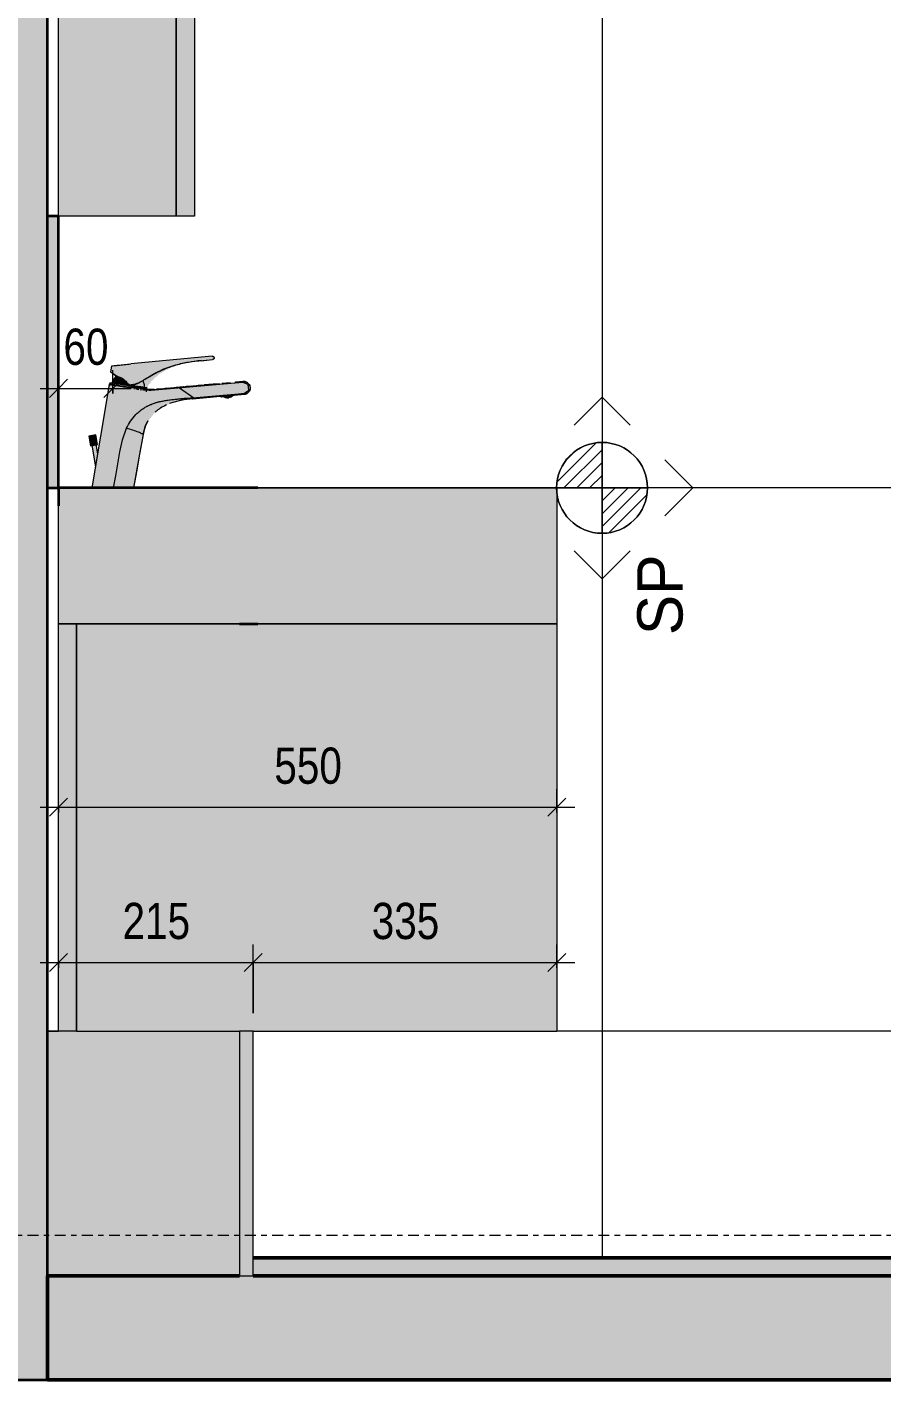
# Model space of a CAD drawing. Header units: millimetres. Extents: x -3813 to 49427, y -492 to 6205.
# Drawn here: x 10872 to 11816, y -160 to 1334 of the extents above; entities that cross this region are included whole.
import ezdxf

# ---------------------------------------------------------------- set-up
doc = ezdxf.new("R2010")
doc.units = ezdxf.units.MM
doc.linetypes.add('Centre', pattern=[30, 12, -6, 6, -6])
for name, color, linetype, lineweight in [('A-_ANOT----_A', 7, 'Continuous', 9), ('A-_ANOT----_D', 7, 'Continuous', 9), ('A-_ANOT----_D-20', 7, 'Continuous', 9), ('A-_DETA----_E', 8, 'Continuous', 18), ('A-_DETA----_ED', 7, 'Continuous', 18), ('A-_FLOR----_E', 7, 'Continuous', 18), ('A-_FLORLEVL_E', 7, 'Continuous', 9), ('A-_FLORPATT_E', 7, 'Continuous', 50), ('A-_FURT----_E', 7, 'Continuous', 18), ('A-_GENM----_M', 7, 'Continuous', 18), ('A-_WALL----_E', 1, 'Continuous', 18), ('A-_WALL----_H', 1, 'Continuous', 35), ('A_--------_E-', 8, 'Continuous', 18), ('M-_SANIFIXR_E', 7, 'Continuous', 18)]:
    doc.layers.add(name, color=color, linetype=linetype, lineweight=lineweight)
doc.styles.add('AMGDT', font='AMGDT___.ttf', dxfattribs={"height": 50})
doc.styles.add('Arial_1', font='arial.ttf', dxfattribs={"width": 0.8, "height": 40})
doc.dimstyles.new('BSS_Diagonal_2_0mm_Arial_Right', dxfattribs={"dimscale": 304.8, "dimtxt": 40.810376, "dimasz": 0.065617, "dimexe": 0.065617, "dimexo": 0.065617, "dimgap": 0.045932, "dimtad": 1, "dimdec": 0, "dimzin": 0, "dimdsep": 46, "dimtxsty": 'Arial_1', "dimblk1": 'OBLIQUE', "dimblk2": 'OBLIQUE', "dimsah": 1, "dimcen": 0.09, "dimdle": 0.065617, "dimazin": 0, "dimtfac": 1, "dimtdec": 4, "dimtix": 1, "dimtmove": 0, "dimatfit": 3, "dimfxl": 1, "dimtvp": 1, "dimtolj": 1, "dimtzin": 0, "dimarcsym": 2})
pattern_1 = [(45, (-107.99, 0), (-7.07107, 7.07107), [])]

# ---------------------------------------------------------------- blocks, each defined once
blk = doc.blocks.new('BSS_BASIN CABINET_C5-MASTER BATH - BSS_BASIN CABINET_C5-MASTER BATH-1443924-ELEVATION D')
at = {"layer": 'A-_GENM----_M'}
for points in [[(-1970, 675), (-1950, 675), (-1950, 825), (-2170, 825), (-2170, 805), (-1970, 805)], [(-2150, 225), (-2150, 675), (-2170, 675), (-2170, 225)], [(-1955, 225), (-1620, 225), (-1620, 675), (-2150, 675), (-2150, 225), (-1970, 225)]]:
    blk.add_hatch(color=256, dxfattribs=at).paths.add_polyline_path(points)
h = blk.add_hatch(color=256, dxfattribs=at)
h.paths.add_polyline_path([(-2150, 675), (-1970, 675), (-1970, 805), (-2170, 805), (-2170, 675)])
h.paths.add_polyline_path([(-1950, 675), (-1620, 675), (-1620, 825), (-1950, 825), (-1950, 805)])
at = {"layer": 'A-_GENM----_M', "lineweight": 35}
for p, q in [((-1950, 825), (-2170, 825)), ((-2170, 825), (-2170, 805)), ((-1970, 675), (-1950, 675))]:
    blk.add_line(p, q, dxfattribs=at)
at = {"layer": 'A-_GENM----_M'}
for p, q in [((-1950, 825), (-1620, 825)), ((-1620, 825), (-1620, 675)), ((-2170, 675), (-2170, 805)), ((-2170, 225), (-2170, 675)), ((-2170, 675), (-2150, 675)), ((-1970, 675), (-2170, 675)), ((-2150, 675), (-2150, 225)), ((-2150, 225), (-2150, 675)), ((-2150, 675), (-1970, 675)), ((-1950, 675), (-1620, 675)), ((-1620, 675), (-1950, 675)), ((-1620, 675), (-1620, 225)), ((-2150, 225), (-2170, 225)), ((-2150, 225), (-1970, 225)), ((-1955, 225), (-1620, 225))]:
    blk.add_line(p, q, dxfattribs=at)
blk = doc.blocks.new('BSS_MIRROR CABINET_C5-MASTER BATH - BSS_MIRROR CABINET_C5-MASTER BATH-1428565-ELEVATION D')
at = {"layer": 'A-_FURT----_E'}
for points in [[(-2045, 2380), (-2045, 2400), (-2085, 2400), (-2085, 2380)], [(-2040, 1125), (-2040, 2380), (-2170, 2380), (-2170, 1125)], [(-2020, 1125), (-2020, 2380), (-2040, 2380), (-2040, 1125)]]:
    blk.add_hatch(color=256, dxfattribs=at).paths.add_polyline_path(points)
for p, q in [((-2045, 2400), (-2085, 2400)), ((-2085, 2400), (-2085, 2380)), ((-2045, 2380), (-2045, 2400)), ((-2170, 1125), (-2170, 2380)), ((-2170, 2380), (-2040, 2380)), ((-2085, 2380), (-2045, 2380)), ((-2040, 1125), (-2040, 2380)), ((-2040, 2380), (-2020, 2380)), ((-2040, 2380), (-2040, 1125)), ((-2020, 2380), (-2020, 1125)), ((-2040, 1125), (-2170, 1125)), ((-2020, 1125), (-2040, 1125))]:
    blk.add_line(p, q, dxfattribs=at)
blk = doc.blocks.new('BSS_GESSI_BM_49001 - Default-1428571-ELEVATION D')
at = {"layer": 'A_--------_E-'}
for points in [[(-2093.6, 940.3), (-2090.1, 961.4), (-2111.2, 959.4), (-2112.3, 953), (-2104.3, 947.9), (-2099.1, 945.7), (-2094, 940.6)], [(-2091.6, 938.9), (-2082.4, 940.6), (-2074, 945.4), (-2065.9, 950.2), (-2055.8, 955.2), (-2049.2, 958), (-2040.3, 960.9), (-2031.2, 963.1), (-2019.8, 965), (-2005.2, 966.6), (-1999.3, 967.4), (-1999, 967.7), (-1998.7, 968.7), (-1998.7, 969), (-1999.6, 969.9), (-2000.3, 970), (-2090.1, 961.4), (-2093.6, 940.3), (-2091.9, 939.1)], [(-2090.1, 961.4), (-2000.3, 970), (-2000.4, 970.5), (-2090.1, 961.7)], [(-2012.6, 965.3), (-2000, 966.7), (-2000, 967.1), (-2012.6, 965.8), (-2012.6, 965.4)], [(-2109.7, 825), (-2109.1, 825), (-2101.4, 868.1), (-2099.2, 878.1), (-2094.6, 891.3), (-2090.3, 898.8), (-2084.6, 905.9), (-2077.6, 911.8), (-2070.2, 916.1), (-2059, 920.1), (-2040.1, 923), (-2005.2, 925.9), (-1964.7, 929.4), (-1959.8, 933), (-1960.6, 939), (-1966.3, 941.3), (-2068, 932.5), (-2071, 932.6), (-2073.2, 932.7), (-2081.4, 933.8), (-2082.4, 934.1), (-2080.5, 934), (-2075.5, 933.3), (-2079, 933.8), (-2093.1, 935.4), (-2109.7, 825.2)], [(-2132.6, 825), (-2109.7, 825), (-2106.4, 847.3), (-2106.4, 847.3), (-2093.1, 935.5), (-2114, 938.8), (-2126.9, 860.1), (-2131.2, 833.7)], [(-2074.5, 934.5), (-2074.7, 935.9), (-2089.6, 938.6), (-2090.6, 938.6), (-2090.5, 939), (-2081.9, 940.9), (-2082.9, 940.5), (-2091.6, 938.9), (-2092.5, 939.4), (-2092.8, 937.5), (-2074.7, 934.5)], [(-2073.1, 935.5), (-2073.3, 935.7), (-2073.1, 935.5)], [(-1983.2, 924.5), (-1981.8, 924.8), (-1982.2, 926.3), (-1987.5, 925.4), (-1984.7, 924.7), (-1983.2, 924.6)], [(-1982.1, 926.4), (-1975.8, 927.7), (-1982.2, 926.9), (-1982.1, 926.4)], [(-1981.7, 924.6), (-1978.9, 925.7), (-1976.6, 927.3), (-1982.1, 926.4), (-1981.8, 924.7)], [(-2076.6, 884), (-2071.6, 898.2), (-2063.2, 908.7), (-2050, 916.8), (-2035.5, 921.3), (-2021.9, 923.4), (-2024.5, 923.9), (-2023.6, 924.2), (-2028.5, 923.9), (-2043.1, 922.5), (-2059.3, 920), (-2071, 915.7), (-2077.6, 911.8), (-2084.7, 905.8), (-2090.3, 898.8), (-2094.8, 890.8), (-2084.2, 887.4), (-2077.8, 884.8), (-2076.7, 884.1)], [(-1983.2, 924.5), (-1983.3, 924.7), (-1983.3, 924.5)], [(-2134.4, 871.3), (-2126.8, 872.7), (-2128.7, 883.5), (-2136.4, 882.2), (-2134.5, 871.6)], [(-2098, 825), (-2087, 825), (-2076.7, 884.1), (-2076.8, 884.3), (-2079.9, 885.7), (-2087.7, 888.6), (-2094.8, 890.8), (-2099.2, 878.1), (-2102.9, 860.3), (-2109.1, 825), (-2098.6, 825)], [(-2128.9, 848.2), (-2126.6, 863.3), (-2128.4, 872.4), (-2133.1, 871.6), (-2129.4, 850.9)]]:
    blk.add_hatch(color=256, dxfattribs=at).paths.add_polyline_path(points)
h = blk.add_hatch(color=256, dxfattribs=at)
h.paths.add_polyline_path([(-2093.1, 961.5), (-2093.1, 961.6), (-2093.9, 961.5)])
h.paths.add_polyline_path([(-2108.6, 959.6), (-2090.1, 961.4), (-2090.1, 961.7), (-2094, 961.3), (-2097.8, 960.9), (-2099.1, 960.9), (-2102.3, 960.5), (-2104.1, 960.2), (-2108.2, 959.9), (-2108.6, 959.6)])
h = blk.add_hatch(color=256, dxfattribs=at)
h.paths.add_polyline_path([(-2030.9, 962.6), (-2030.5, 962.9), (-2030.3, 962.8)])
h.paths.add_polyline_path([(-2090.1, 938.5), (-2081.5, 940.8), (-2080.3, 941.4), (-2077.3, 943.1), (-2062.5, 951.5), (-2053.1, 955.8), (-2042.9, 959.5), (-2028.8, 962.9), (-2012.6, 965.5), (-2012.6, 965.8), (-2025.4, 964.1), (-2034.5, 962.3), (-2042.5, 960.1), (-2051.7, 957), (-2060, 953.3), (-2069.3, 948.2), (-2080.5, 941.7), (-2083.1, 940.5), (-2090.6, 938.8), (-2090.6, 938.6)])
h = blk.add_hatch(color=256, dxfattribs=at)
h.paths.add_polyline_path([(-2072.2, 935.5), (-2071.6, 936.2), (-2070.8, 937.7), (-2070.6, 937.9), (-2070.8, 938.2), (-2070.5, 938.6), (-2070.3, 939.1), (-2069.8, 939.7), (-2069.6, 939.8), (-2069.3, 939.9), (-2068, 941.7), (-2067.3, 942.6), (-2067.3, 943), (-2066.6, 943.2), (-2065.3, 944.7), (-2063.8, 946.3), (-2063.3, 946.7), (-2063.3, 947), (-2062.9, 947.3), (-2062.6, 947.3), (-2062.4, 947.3), (-2058.9, 950.3), (-2058.9, 950.6), (-2058, 950.8), (-2058.3, 951), (-2057.4, 951.4), (-2057.3, 951.7), (-2056.2, 952), (-2054.9, 952.8), (-2055.2, 953), (-2051.9, 954.6), (-2051.9, 954.8), (-2050.5, 955.4), (-2049.2, 956), (-2048.2, 956.7), (-2046.9, 957.1), (-2043.3, 958.7), (-2041.7, 959), (-2041.3, 959.4), (-2040.4, 959.7), (-2039.3, 960.2), (-2039.7, 960.1), (-2044.8, 959), (-2057.6, 953.9), (-2065.9, 949.6), (-2082.2, 940.4), (-2089.6, 938.4), (-2072.3, 935.5)])
h.paths.add_polyline_path([(-2047.9, 957), (-2047.3, 957.2), (-2047.4, 957)])
h.paths.add_polyline_path([(-2035.7, 961.1), (-2037, 961), (-2036.1, 961)])
h.paths.add_polyline_path([(-2036.7, 960.8), (-2037.5, 960.8), (-2036.8, 960.8)])
h.paths.add_polyline_path([(-2040.5, 960.1), (-2037.3, 960.6), (-2037.8, 960.6), (-2040.3, 960.1)])
h.paths.add_polyline_path([(-2034.4, 961.7), (-2031.4, 962.4), (-2032.7, 962.2), (-2034.3, 961.7)])
h.paths.add_polyline_path([(-2036.1, 961.3), (-2032.5, 961.9), (-2035.7, 961.3)])
h = blk.add_hatch(color=256, dxfattribs=at)
h.paths.add_polyline_path([(-2000, 966.6), (-1998.7, 967.3), (-1998.2, 968.4), (-1998.4, 968.2), (-1998.5, 968.4), (-2000, 966.6)])
h.paths.add_polyline_path([(-1998.9, 967.1), (-1999.1, 967.3), (-1998.7, 968), (-1998.4, 968.1), (-1998.9, 967.1)])
h.paths.add_polyline_path([(-1998.9, 969.8), (-1999.3, 970), (-1999.1, 969.9)])
h.paths.add_polyline_path([(-1998.7, 969.2), (-1999.1, 969.9), (-1999.3, 969.8), (-1998.7, 969.2)])
h = blk.add_hatch(color=256, dxfattribs=at)
h.paths.add_polyline_path([(-1998.9, 967.1), (-1998.7, 968), (-1998.9, 967.7), (-1999.1, 967.1)])
h.paths.add_polyline_path([(-1998.4, 968.1), (-1998.4, 969.4), (-1998.9, 969.8), (-1998.4, 968.2)])
h.paths.add_polyline_path([(-1998.7, 969.8), (-1999.5, 970.3), (-1999.5, 970.1), (-1998.7, 969.8)])
h = blk.add_hatch(color=256, dxfattribs=at)
h.paths.add_polyline_path([(-1982.1, 927.1), (-1981.9, 927.3), (-1982.1, 927.1)])
h.paths.add_polyline_path([(-1959.5, 937.8), (-1958.9, 935.8), (-1959.2, 936.4), (-1959.4, 937.3)])
h.paths.add_polyline_path([(-2021.9, 923.4), (-1979.4, 927.4), (-1978.6, 927.5), (-1977, 927.7), (-1973.4, 927.8), (-1972.5, 927.8), (-1968.9, 928.3), (-1965.8, 928.6), (-1962.5, 929), (-1960.7, 930.2), (-1959.8, 931.2), (-1958.7, 933.5), (-1958.4, 934.6), (-1958.4, 936.1), (-1958.7, 937.4), (-1959.7, 939.4), (-1961.2, 941), (-1962.7, 941.8), (-1964.1, 942.2), (-1964.9, 942.2), (-1966, 942.3), (-1967.7, 942.1), (-1975.4, 941.5), (-1982.3, 940.8), (-1997.9, 939.4), (-2001.6, 939), (-2008, 938.5), (-2013.9, 937.9), (-2017.8, 937.8), (-2071.3, 933.1), (-2073.1, 933.4), (-2077.7, 934), (-2089.5, 935.9), (-2096.7, 937), (-2111, 939.2), (-2112, 938.9), (-2111.1, 938.7), (-2110.9, 938.7), (-2110.4, 938.4), (-2109.8, 938.3), (-2109.6, 938.2), (-2094.1, 935.7), (-2086.7, 934.8), (-2082.4, 934.1), (-2081.4, 933.8), (-2072.1, 932.6), (-2065.9, 932.6), (-1966, 941.2), (-1960.8, 939.3), (-1960.6, 938.7), (-1960, 932.9), (-1964.8, 929.4), (-2023.4, 924.1), (-2024.6, 923.8), (-2021.9, 923.4)])
h.paths.add_polyline_path([(-1962.3, 929.3), (-1962.3, 929.5), (-1962.7, 929.2), (-1962.5, 929.2)])
h.paths.add_polyline_path([(-1965.1, 928.5), (-1963.6, 928.7), (-1964.8, 928.5)])
h.paths.add_polyline_path([(-1965.2, 928.7), (-1962.7, 929.4), (-1961.4, 930.1), (-1962.7, 929.1), (-1964.8, 928.7), (-1965.2, 928.7)])
h.paths.add_polyline_path([(-2068.8, 933.3), (-2068.5, 933.4), (-2070.2, 933.4)])
h.paths.add_polyline_path([(-1958.8, 933.6), (-1958.8, 937.3), (-1958.6, 934.7), (-1958.8, 933.6)])
h.paths.add_polyline_path([(-2049.5, 934.7), (-2046.8, 935), (-2049, 934.8)])
h.paths.add_polyline_path([(-2044, 935.3), (-2043.2, 935.4), (-2043.8, 935.3)])
h.paths.add_polyline_path([(-2108.7, 938.7), (-2110.7, 938.9), (-2109.4, 938.8), (-2108.8, 938.7)])
h.paths.add_polyline_path([(-2112.8, 938.8), (-2112.2, 939), (-2113.2, 939.2), (-2113.1, 939), (-2112.8, 938.8)])
h.paths.add_polyline_path([(-1959.8, 939.3), (-1961.6, 940.9), (-1960.8, 940.3), (-1959.8, 939.3)])
h.paths.add_polyline_path([(-1990.5, 940.1), (-1991.7, 940.1), (-1990.6, 940.1)])
h.paths.add_polyline_path([(-1991.8, 939.7), (-1991.8, 939.8), (-1988.9, 940.1), (-1990.7, 939.8), (-1991.7, 939.7)])
h.paths.add_polyline_path([(-1961.6, 940.5), (-1962.7, 941), (-1961.7, 940.6)])
h = blk.add_hatch(color=256, dxfattribs=at)
h.paths.add_polyline_path([(-2092.8, 937.5), (-2092.6, 939.6), (-2094.4, 941.1), (-2099.7, 945.9), (-2103.7, 947.5), (-2104, 947.1), (-2105.1, 947.7), (-2106.7, 947.7), (-2109.3, 944.2), (-2111, 940.6), (-2092.8, 937.5)])
h.paths.add_polyline_path([(-2093.5, 940), (-2094.1, 940.6), (-2094, 940.6), (-2093.6, 940.2)])
h.paths.add_polyline_path([(-2094.9, 940.9), (-2095.4, 941.3), (-2095.2, 941.9), (-2094.9, 941)])
h.paths.add_polyline_path([(-2094.4, 940.6), (-2095, 941.2), (-2094.7, 941.4), (-2094.5, 941), (-2094.4, 940.6)])
h = blk.add_hatch(color=256, dxfattribs=at)
h.paths.add_polyline_path([(-2093.5, 940), (-2094.1, 940.6), (-2094.2, 940.4), (-2093.6, 940.1)])
h.paths.add_polyline_path([(-2094.9, 940.9), (-2095.3, 941.6), (-2095.4, 941.2), (-2095, 941)])
h.paths.add_polyline_path([(-2094.4, 940.6), (-2094.7, 941.4), (-2095, 941.3), (-2094.9, 940.9), (-2094.5, 940.6)])
h.paths.add_polyline_path([(-2103.8, 947), (-2103.8, 947.4), (-2104, 947.1), (-2103.8, 947)])
h.paths.add_polyline_path([(-2104.1, 947.3), (-2104.1, 947.6), (-2104.4, 947.5)])
h.paths.add_polyline_path([(-2104.5, 947.5), (-2104.5, 947.9), (-2104.8, 947.7), (-2104.6, 947.6)])
h = blk.add_hatch(color=256, dxfattribs=at)
h.paths.add_polyline_path([(-2054.1, 934.7), (-2052.2, 934.8), (-2054, 934.7)])
h.paths.add_polyline_path([(-1997.9, 939.6), (-1996.6, 939.7), (-1997.8, 939.6)])
h.paths.add_polyline_path([(-1986.9, 940.6), (-1979.7, 941.1), (-1986.5, 940.6)])
h.paths.add_polyline_path([(-1975.6, 941.6), (-1971.1, 941.9), (-1974.8, 941.6)])
h.paths.add_polyline_path([(-1965.1, 942.2), (-1965.2, 942.4), (-1965.2, 942.2)])
h = blk.add_hatch(color=256, dxfattribs=at)
h.paths.add_polyline_path([(-1963.8, 929), (-1961.3, 930.2), (-1961.4, 930.3), (-1963.6, 929.1), (-1963.7, 929)])
h.paths.add_polyline_path([(-1961, 930), (-1960.4, 930.4), (-1959.3, 931.8), (-1959.9, 931.2), (-1960.7, 930.2), (-1960.9, 930)])
h.paths.add_polyline_path([(-1958.8, 933.6), (-1958.5, 935.7), (-1958.6, 935.2), (-1958.8, 933.7)])
h.paths.add_polyline_path([(-1959.6, 939.2), (-1960.7, 940.5), (-1960.2, 939.9), (-1959.7, 939.3)])
h.paths.add_polyline_path([(-1962.5, 941.2), (-1963.4, 941.6), (-1962.6, 941.2)])
h = blk.add_hatch(color=256, dxfattribs=at)
h.paths.add_polyline_path([(-2093, 936.5), (-2092.9, 937.5), (-2113.2, 940.9), (-2113, 939.2), (-2112.1, 939), (-2111.9, 939), (-2111.7, 939.2), (-2109.8, 939.2), (-2107.5, 938.8), (-2105.4, 938.5), (-2096.3, 937), (-2093, 936.5)])
h.paths.add_polyline_path([(-2111.2, 938.5), (-2112.2, 938.9), (-2112, 938.7), (-2111.3, 938.5)])
h.paths.add_polyline_path([(-2110.5, 938.4), (-2111.1, 938.7), (-2111, 938.5), (-2110.9, 938.5)])
h.paths.add_polyline_path([(-2109.7, 938.3), (-2110.1, 938.5), (-2110, 938.3), (-2109.9, 938.3)])
h = blk.add_hatch(color=256, dxfattribs=at)
h.paths.add_polyline_path([(-2072.6, 933.2), (-2072.8, 933.2), (-2072.8, 933.2)])
h.paths.add_polyline_path([(-2072.6, 933.3), (-2072.6, 933.3), (-2072.8, 933.3)])
h.paths.add_polyline_path([(-2072.6, 933.4), (-2072.5, 934.1), (-2092.8, 937.5), (-2092.8, 936.5), (-2088.7, 935.6), (-2077.5, 934), (-2072.8, 933.4)])
h = blk.add_hatch(color=256, dxfattribs=at)
h.paths.add_polyline_path([(-1990.1, 925), (-1982.1, 926.5), (-1982.3, 927), (-1985.1, 926.7), (-1991, 926), (-1990.9, 925.6), (-1990.3, 925.7), (-1990.4, 925.4), (-1990.1, 925)])
h.paths.add_polyline_path([(-1982.2, 927.1), (-1982.4, 927.2), (-1982.2, 927.1)])
for p, q in [((-2111.5, 959.3), (-2112.7, 953.2)), ((-2000.3, 970.5), (-2090.1, 961.9)), ((-2012.6, 965.3), (-2000, 966.6)), ((-2113.9, 939), (-2133, 825)), ((-2113.2, 940.9), (-2113.8, 937.8)), ((-2072.8, 930.9), (-2072.3, 934.1)), ((-1991.1, 926.3), (-1991, 926)), ((-1996, 925.7), (-1996.1, 925.6)), ((-1996.1, 925.7), (-1996.1, 925.6)), ((-2136.5, 882.1), (-2134.6, 871.3)), ((-2126.7, 872.7), (-2128.6, 883.5)), ((-2134, 876.9), (-2128.9, 847.7)), ((-2128.7, 875.4), (-2129.1, 877.7)), ((-2126.4, 862.2), (-2128.7, 875.3))]:
    blk.add_line(p, q, dxfattribs=at)
at = {"layer": 'A_--------_E-', "flags": 128}
for points in [[(-2000.3, 970.5), (-1999.9, 970.5), (-1999.5, 970.4), (-1999.1, 970.2), (-1998.7, 969.9), (-1998.4, 969.6), (-1998.3, 969.2), (-1998.2, 968.7), (-1998.2, 968.3), (-1998.2, 968), (-1998.3, 967.7), (-1998.6, 967.3), (-1998.9, 967), (-1999.2, 966.8), (-1999.6, 966.6), (-2000, 966.6)], [(-2106.5, 947.9), (-2109.2, 944.5), (-2111, 940.7), (-2111, 940.6)], [(-2074.5, 934.5), (-2075, 938.8), (-2076.4, 942.9)], [(-1960.9, 940.8), (-1962.4, 941.7), (-1964, 942.3), (-1965.7, 942.4), (-1974.6, 941.7), (-1974.8, 941.5)], [(-2112.8, 939.8), (-2112.3, 939.8), (-2111.7, 939.6)], [(-2112.8, 939.8), (-2112.5, 939.8), (-2111.5, 939.6), (-2109.9, 939.4), (-2107.8, 939), (-2105.2, 938.6), (-2102.7, 938.1), (-2100, 937.7), (-2097.1, 937.2), (-2091.4, 936.3), (-2065.4, 933.7), (-2037.4, 936.1), (-2019.4, 923.6)], [(-2090.2, 938.4), (-2086.5, 937.8), (-2083.3, 937.2), (-2080.5, 936.8), (-2078.2, 936.4), (-2076.3, 936.1), (-2073.6, 935.6), (-2072.4, 935.4), (-2072.2, 935.4), (-2072.7, 935.5), (-2073.6, 935.6), (-2074.7, 935.8)], [(-2072.4, 933.7), (-2065.6, 933.7), (-2038.7, 936.1), (-2000.7, 939.4), (-2000.6, 939.2)], [(-1963.3, 928.6), (-1961.8, 929.3), (-1960.5, 930.3)], [(-1958.4, 936.3), (-1958.4, 936.5), (-1958.9, 938.2), (-1959.8, 939.6), (-1960.1, 939.9)], [(-1959.4, 931.7), (-1958.7, 933.2), (-1958.6, 933.8)], [(-2021.9, 923.4), (-2034.2, 921.7), (-2046.2, 918.4), (-2047.4, 918)], [(-1990.1, 925), (-1990.7, 925.4), (-1990.8, 925.5), (-1991, 925.8), (-1991, 926)], [(-2071.2, 899.1), (-2074.5, 891.9), (-2076.6, 884)], [(-2076.6, 884), (-2074.2, 892.7), (-2071.2, 899.1)], [(-2076.6, 884), (-2081.2, 858.1), (-2087, 825)], [(-2076.6, 884), (-2081.2, 858.1), (-2087, 825)]]:
    blk.add_lwpolyline(points, dxfattribs=at)
at = {"layer": 'M-_SANIFIXR_E'}
for p, q in [((-2106.5, 947.9), (-2104.8, 947.6)), ((-2103.9, 947.5), (-2103.2, 947.4)), ((-1968.2, 942.1), (-1975.4, 941.5)), ((-1975.4, 941.5), (-1968.2, 942.1)), ((-1966, 942.3), (-1966.4, 942.3)), ((-1966.4, 942.3), (-1966, 942.3)), ((-2113.9, 939), (-2113.9, 939)), ((-2092.8, 937.5), (-2113.2, 940.9)), ((-2089.5, 934.8), (-2093.1, 935.5)), ((-2092.8, 937.5), (-2072.3, 934.1)), ((-2091.6, 938.7), (-2091.6, 938.9)), ((-2091.5, 938.6), (-2090.2, 938.4)), ((-2090.2, 938.4), (-2090.2, 938.4)), ((-2086.1, 934.2), (-2086.8, 934.3)), ((-2081.3, 933.4), (-2084.6, 933.9)), ((-2072.7, 932.6), (-2079.9, 933.3)), ((-2064.3, 933.7), (-2065.8, 933.6)), ((-2065.8, 933.6), (-2064.3, 933.7)), ((-2054.9, 934.5), (-2061.7, 933.9)), ((-2061.7, 933.9), (-2054.9, 934.5)), ((-2048.9, 935.1), (-2052.3, 934.8)), ((-2052.3, 934.8), (-2048.9, 935.1)), ((-2022.6, 937.4), (-2029.2, 936.8)), ((-2029.2, 936.8), (-2022.6, 937.4)), ((-2011.9, 938.3), (-2015.6, 938)), ((-2015.6, 938), (-2011.9, 938.3)), ((-1990.9, 926.1), (-1989.9, 926.2)), ((-1982.1, 926.4), (-1990.1, 925)), ((-1980.1, 941.1), (-1989.7, 940.2)), ((-1989.7, 940.2), (-1980.1, 941.1)), ((-1975.1, 927.6), (-1982.1, 926.4)), ((-2136.5, 882.1), (-2136.4, 882.2)), ((-2128.7, 883.5), (-2136.4, 882.2)), ((-2134.4, 871.3), (-2134.6, 871.3)), ((-2134.4, 871.3), (-2126.8, 872.7))]:
    blk.add_line(p, q, dxfattribs=at)
at = {"layer": 'M-_SANIFIXR_E', "flags": 128}
for points in [[(-2105.9, 948.5), (-2108.4, 950.2), (-2110.4, 951.5), (-2111.8, 952.5), (-2112.5, 953), (-2112.5, 953), (-2111.8, 952.5), (-2110.4, 951.5), (-2108.4, 950.2), (-2105.9, 948.5)], [(-2021.9, 924.4), (-1971.1, 928.8), (-1964.7, 929.4), (-1959.8, 933), (-1960.6, 939), (-1966.3, 941.3), (-1991.7, 939.1), (-2042.4, 934.6), (-2067.8, 932.5), (-2069.7, 932.5)], [(-2113.9, 939), (-2113.9, 939), (-2113.9, 939)], [(-2093.6, 940.3), (-2093.2, 940), (-2092.8, 939.7), (-2092.4, 939.4), (-2092, 939.1), (-2091.6, 938.9)], [(-2090.2, 938.4), (-2083.9, 937.3), (-2078.5, 936.4), (-2074.5, 935.8), (-2072.5, 935.4), (-2072.5, 935.4), (-2074.5, 935.8)], [(-2031.8, 936.6), (-2032.5, 936.5), (-2040, 935.9)], [(-2040, 935.9), (-2032.5, 936.5), (-2031.8, 936.6)], [(-1964.8, 928.4), (-1971.1, 927.8), (-1977.4, 927.3), (-1983.8, 926.7), (-1990.1, 926.2), (-1996.5, 925.6), (-2002.8, 925), (-2009.2, 924.5), (-2015.5, 923.9), (-2021.9, 923.4)], [(-1992.1, 940), (-1999.2, 939.4), (-2008.9, 938.6)], [(-2008.9, 938.6), (-1999.2, 939.4), (-1992.1, 940)], [(-1976.5, 927.4), (-1976.2, 927.4), (-1964.8, 928.4)], [(-2021.9, 923.4), (-2010.4, 924.4), (-1999, 925.4), (-1991, 926.1)], [(-2109.1, 825), (-2106.8, 838.3), (-2104.4, 851.6), (-2102.1, 864.9), (-2099.2, 878.1), (-2094.8, 890.8)], [(-2076.6, 884), (-2080.1, 864.4), (-2083.5, 844.7), (-2087, 825)]]:
    blk.add_lwpolyline(points, dxfattribs=at)
at = {"layer": 'M-_SANIFIXR_E'}
for centre, start, end in [((-1985.4, 937.6), 285.5259, 310.6533), ((-1982.8, 938), 249.4185, 274.4741), ((-1982.8, 938), 261.9104, 268.1922), ((-1985.4, 937.6), 291.8078, 298.0896)]:
    blk.add_arc(centre, 13.5, start, end, dxfattribs=at)
blk.add_ellipse((-2000.3, 970), major_axis=(-0.048, 0.498), ratio=0.00452, start_param=4.729247, end_param=6.280524, dxfattribs=at)
for points, knots in [([(-2090.1, 961.4), (-2092.5, 961.2), (-2097.4, 960.7), (-2104, 960.1), (-2108.9, 959.6), (-2111.2, 959.4), (-2111.5, 959.3), (-2111.5, 959.3)], [-1, -1, -1, -1, -0.8888889, -0.7777778, -0.6666667, -0.5555556, -0.5, -0.5, -0.5, -0.5]), ([(-2082.4, 940.6), (-2082.1, 940.7), (-2081.4, 941), (-2080, 941.7), (-2078.3, 942.7), (-2076.6, 943.7), (-2075.4, 944.5), (-2074.8, 944.9), (-2074.3, 945.2), (-2073.7, 945.5), (-2073.1, 945.9), (-2071.9, 946.6), (-2070.2, 947.6), (-2068.6, 948.6), (-2067.2, 949.4), (-2065.9, 950.2), (-2064.2, 951.2), (-2061.4, 952.6), (-2056.5, 955.1), (-2049.3, 958.1), (-2041.1, 960.7), (-2033.5, 962.6), (-2024.3, 964.5), (-2017.3, 965.4), (-2012.6, 965.8)], [0.1111111, 0.1111111, 0.1111111, 0.1111111, 0.125, 0.1388889, 0.1666667, 0.1944444, 0.2083333, 0.2152778, 0.2222222, 0.2291667, 0.2361111, 0.25, 0.2777778, 0.3055556, 0.3194444, 0.3333333, 0.3611111, 0.3888889, 0.4444444, 0.5555556, 0.6666667, 0.75, 0.8333333, 1, 1, 1, 1]), ([(-2012.6, 965.3), (-2019.5, 964.7), (-2031.6, 962.8), (-2043.1, 959.7), (-2049.7, 957.3), (-2053, 956), (-2055.4, 955), (-2057.4, 954), (-2059.3, 953.1), (-2060.8, 952.4), (-2061.9, 951.8), (-2062.6, 951.5), (-2063.1, 951.2), (-2063.6, 950.9), (-2064.2, 950.6), (-2065.4, 949.9), (-2067, 949), (-2068.7, 948), (-2070, 947.2), (-2070.8, 946.8), (-2071.6, 946.3), (-2072.6, 945.7), (-2073.9, 944.9), (-2074.8, 944.4), (-2075.2, 944.2)], [0, 0, 0, 0, 0.1428571, 0.2857143, 0.3571429, 0.3928571, 0.4285714, 0.4642857, 0.5, 0.5357143, 0.5535714, 0.5625, 0.5714286, 0.5803571, 0.5892857, 0.6071429, 0.6428571, 0.6785714, 0.6964286, 0.7053571, 0.7142857, 0.7321429, 0.75, 0.7649246, 0.7649246, 0.7649246, 0.7649246]), ([(-2112.7, 953.2), (-2112.7, 953.2), (-2112.5, 953.1), (-2111.7, 952.6), (-2110.9, 952), (-2110.3, 951.7), (-2109.9, 951.4), (-2109.5, 951.1), (-2108.8, 950.6), (-2108, 949.9), (-2107, 949.3), (-2106.2, 948.7), (-2105.5, 948.4), (-2104.8, 948), (-2103.8, 947.7), (-2102.4, 947.2), (-2101, 946.7), (-2100.1, 946.3), (-2099.5, 946), (-2099.1, 945.7), (-2098.8, 945.5), (-2098.3, 945.1), (-2097.4, 944.4), (-2096.2, 943.4), (-2094.9, 941.9), (-2094, 940.8), (-2093.6, 940.3)], [0.5, 0.5, 0.5, 0.5, 0.5555556, 0.6111111, 0.6388889, 0.6527778, 0.6666667, 0.6805556, 0.6944444, 0.7222222, 0.75, 0.7638889, 0.7777778, 0.7916667, 0.8055556, 0.8333333, 0.8611111, 0.875, 0.8819444, 0.8888889, 0.8958333, 0.9027778, 0.9166667, 0.9444444, 0.9722222, 1, 1, 1, 1]), ([(-2104.5, 947.5), (-2104, 947.2), (-2102.3, 946), (-2100.5, 944.7), (-2099.1, 943.8)], [0.2222222, 0.2222222, 0.2222222, 0.2222222, 0.4444444, 1, 1, 1, 1]), ([(-2099.1, 943.8), (-2098.6, 943.4), (-2097.3, 942.6), (-2096.1, 941.7), (-2095.4, 941.2)], [0, 0, 0, 0, 0.444444, 1, 1, 1, 1]), ([(-2080.1, 941.4), (-2080.3, 941.3), (-2081, 940.9), (-2081.7, 940.5), (-2082.5, 940.2), (-2083.2, 939.9), (-2084.4, 939.4), (-2086.1, 938.9), (-2088.1, 938.5), (-2089.5, 938.5), (-2090.1, 938.5)], [0.8292638, 0.8292638, 0.8292638, 0.8292638, 0.8392857, 0.8571429, 0.8660714, 0.875, 0.8928571, 0.9285714, 0.9642857, 1, 1, 1, 1]), ([(-2113.9, 939), (-2113.9, 939.2), (-2113.7, 939.5), (-2113.5, 939.7), (-2113.3, 939.8), (-2113.2, 939.8)], [0, 0, 0, 0, 0.3636364, 0.5454545, 0.7272727, 0.7272727, 0.7272727, 0.7272727]), ([(-2113.9, 939), (-2113.9, 939.2), (-2113.7, 939.5), (-2113.5, 939.7), (-2113.3, 939.8), (-2113.2, 939.8)], [0, 0, 0, 0, 0.3636364, 0.5454545, 0.7272727, 0.7272727, 0.7272727, 0.7272727]), ([(-2093.1, 935.5), (-2094.1, 935.7), (-2096.3, 936), (-2099.4, 936.5), (-2102.4, 937.1), (-2106.1, 937.8), (-2110, 938.2), (-2113.1, 938.9), (-2113.9, 939), (-2113.9, 939)], [0, 0, 0, 0, 0.1, 0.2, 0.3, 0.4, 0.6, 0.8, 1, 1, 1, 1]), ([(-2091.6, 938.9), (-2090.8, 938.9), (-2089.2, 939), (-2086.9, 939.4), (-2085, 939.8), (-2083.5, 940.2), (-2082.8, 940.5), (-2082.4, 940.6)], [0, 0, 0, 0, 0.0277778, 0.0555556, 0.0833333, 0.0972222, 0.1111111, 0.1111111, 0.1111111, 0.1111111]), ([(-2090.1, 938.5), (-2087.9, 938.1), (-2083.6, 937.4), (-2079, 936.7), (-2076, 936.2), (-2074.3, 935.8), (-2073.2, 935.7), (-2072.6, 935.6), (-2072.4, 935.6), (-2072.2, 935.5), (-2072.1, 935.5), (-2072, 935.5), (-2072, 935.4), (-2072, 935.4)], [0, 0, 0, 0, 0.1111111, 0.2222222, 0.2777778, 0.3333333, 0.3888889, 0.4166667, 0.4305556, 0.4444444, 0.4583333, 0.4722222, 0.5, 0.5, 0.5, 0.5]), ([(-2088.2, 935.7), (-2087.4, 935.6), (-2085.2, 935.2), (-2083.1, 934.9), (-2081.8, 934.7)], [0.3240782, 0.3240782, 0.3240782, 0.3240782, 0.5, 0.7661082, 0.7661082, 0.7661082, 0.7661082]), ([(-2076, 933.7), (-2075.4, 933.7), (-2074.1, 933.5), (-2072.1, 933.4), (-2070.7, 933.4), (-2070, 933.4)], [0.1921757, 0.1921757, 0.1921757, 0.1921757, 0.3333333, 0.5, 0.6666667, 0.6666667, 0.6666667, 0.6666667]), ([(-2065.8, 933.6), (-2067.9, 933.4), (-2070.1, 933.4), (-2072.4, 933.4), (-2072.5, 933.5)], [0, 0, 0, 0, 0.5, 0.5315935, 0.5315935, 0.5315935, 0.5315935]), ([(-2072, 935.4), (-2072, 935.4), (-2072.1, 935.4), (-2072.2, 935.4), (-2072.2, 935.5), (-2072.2, 935.5), (-2072.2, 935.5)], [0.5, 0.5, 0.5, 0.5, 0.52777778, 0.54166667, 0.54861111, 0.55555556, 0.55555556, 0.55555556, 0.55555556]), ([(-2094.8, 890.8), (-2093.6, 893.7), (-2090.6, 898.9), (-2085.8, 904.9), (-2081.8, 908.5), (-2079.4, 910.5), (-2077.6, 911.8), (-2075.9, 913), (-2074.2, 914.1), (-2072.7, 914.9), (-2071.3, 915.6), (-2070.2, 916.1), (-2069, 916.7), (-2067.4, 917.4), (-2065.3, 918.2), (-2062.5, 919.2), (-2059.1, 920.1), (-2054.9, 920.9), (-2050, 921.7), (-2044.9, 922.4), (-2040.1, 923), (-2035.5, 923.5), (-2029.4, 924), (-2024.9, 924.3), (-2021.9, 924.4)], [0, 0, 0, 0, 0.142857, 0.285714, 0.357143, 0.392857, 0.428571, 0.464286, 0.5, 0.535714, 0.553571, 0.571429, 0.589286, 0.607143, 0.642857, 0.678571, 0.714286, 0.75, 0.785714, 0.821429, 0.857143, 0.892857, 0.928571, 1, 1, 1, 1]), ([(-2050.9, 916.5), (-2053.1, 915.5), (-2056.4, 913.8), (-2060.5, 911), (-2062.3, 909.5), (-2063.2, 908.7)], [0.4, 0.4, 0.4, 0.4, 0.5, 0.55, 0.6, 0.6, 0.6, 0.6]), ([(-2021.9, 923.4), (-2021.8, 923.4), (-2021.7, 923.4), (-2021.8, 923.4), (-2022, 923.5), (-2022.2, 923.5), (-2022.5, 923.5), (-2022.7, 923.5), (-2022.9, 923.6), (-2023, 923.7), (-2023.2, 923.7), (-2023.4, 923.7), (-2023.8, 923.7), (-2024.3, 923.8), (-2025, 923.8), (-2024.8, 923.9), (-2023.8, 924.1), (-2022.7, 924.3), (-2021.9, 924.4)], [0, 0, 0, 0, 0.1, 0.19375, 0.25, 0.3, 0.35, 0.4, 0.45, 0.525, 0.575, 0.6125, 0.65, 0.7, 0.75, 0.85, 0.9, 1, 1, 1, 1]), ([(-2021.8, 923.4), (-2021.9, 923.4), (-2022, 923.5), (-2022.2, 923.5), (-2022.5, 923.5), (-2022.7, 923.5), (-2022.9, 923.6), (-2023, 923.7), (-2023.2, 923.7), (-2023.4, 923.7), (-2023.8, 923.7), (-2024.3, 923.8), (-2025, 923.8), (-2024.8, 923.9), (-2023.8, 924.1), (-2022.7, 924.3), (-2021.9, 924.4)], [0.19375, 0.19375, 0.19375, 0.19375, 0.25, 0.3, 0.35, 0.4, 0.45, 0.525, 0.575, 0.6125, 0.65, 0.7, 0.75, 0.85, 0.9, 1, 1, 1, 1]), ([(-2071.9, 897.7), (-2072.5, 896.7), (-2073.5, 894.6), (-2075.2, 890.1), (-2076.2, 886.5), (-2076.6, 884)], [0.8, 0.8, 0.8, 0.8, 0.85, 0.9, 1, 1, 1, 1]), ([(-2076.6, 884), (-2076.6, 884.1), (-2076.8, 884.3), (-2077.7, 884.8), (-2079.4, 885.5), (-2082.4, 886.7), (-2087.5, 888.5), (-2092.4, 890.1), (-2094.8, 890.8)], [0.0183146, 0.0183146, 0.0183146, 0.0183146, 0.125, 0.25, 0.375, 0.5, 0.75, 1, 1, 1, 1])]:
    blk.add_open_spline(points, degree=3, knots=knots, dxfattribs=at)
for points in [[(-2111.5, 959.3), (-2111.5, 959.3), (-2111.4, 959.3), (-2111.2, 959.4)], [(-2000.3, 970.5), (-1999.9, 970.6), (-1999.5, 970.5), (-1999.1, 970.3)], [(-1998.3, 969.3), (-1998.2, 969), (-1998.1, 968.1), (-1998.7, 966.9), (-1999.5, 966.6), (-2000, 966.6)], [(-1998.8, 967), (-1998.5, 967.3), (-1998.3, 967.7), (-1998.2, 968.1)], [(-2112.3, 953), (-2112.6, 953.2), (-2112.7, 953.2), (-2112.7, 953.2)], [(-2105.2, 948), (-2105.4, 948.1), (-2105.7, 948.3), (-2105.9, 948.5)], [(-2105.9, 948.5), (-2105.7, 948.3), (-2105.4, 948.1), (-2105.2, 948)], [(-2104.8, 947.9), (-2105, 948.1), (-2105.3, 948.2), (-2105.5, 948.4)], [(-2095.4, 941.2), (-2094.8, 940.8), (-2093.5, 939.9), (-2092.2, 939.1), (-2091.6, 938.7)], [(-1966, 942.3), (-1965.2, 942.4), (-1963.8, 942.3), (-1961.7, 941.4), (-1960, 940), (-1958.8, 938.1), (-1958.3, 936), (-1958.4, 933.7), (-1959.3, 931.7), (-1960.7, 930), (-1962.6, 928.8), (-1964, 928.4), (-1964.8, 928.4)], [(-1966, 942.3), (-1965.9, 942.3), (-1965.7, 942.3), (-1965.6, 942.3)], [(-1964.5, 942.3), (-1964.3, 942.3), (-1964.2, 942.2), (-1964, 942.2)], [(-2091.5, 938.8), (-2091.4, 938.8), (-2091.3, 938.8), (-2091.1, 938.7), (-2090.8, 938.6), (-2090.6, 938.6), (-2090.4, 938.5), (-2090.2, 938.5), (-2090.1, 938.5)], [(-2091.5, 938.8), (-2091.5, 938.7), (-2091.5, 938.6), (-2091.5, 938.6)], [(-2068, 933.4), (-2067.3, 933.5), (-2066.5, 933.5), (-2065.8, 933.6)], [(-1964.8, 928.4), (-1964.1, 928.4), (-1963.5, 928.6), (-1962.9, 928.8)], [(-1963.1, 928.7), (-1963.2, 928.7), (-1963.3, 928.7), (-1963.4, 928.6)], [(-1961, 929.9), (-1960.9, 929.9), (-1960.8, 930), (-1960.8, 930.1)], [(-1958.4, 934.9), (-1958.4, 934.8), (-1958.4, 934.6), (-1958.4, 934.5)], [(-2021.9, 923.4), (-2024.4, 923.2), (-2029.4, 922.6), (-2034.3, 921.7), (-2036.8, 921.1)], [(-2076.6, 884), (-2076.6, 884), (-2076.6, 884), (-2076.6, 884)]]:
    blk.add_open_spline(points, degree=3, dxfattribs=at)
blk = doc.blocks.new('BSS_Tile Setting Out Point - BSS_Tile Setting Out Point-494469-ELEVATION D')
at = {"layer": 'A-_ANOT----_A'}
h = blk.add_hatch(dxfattribs=at)
h.set_pattern_fill('FP_21', color=170, style=0, pattern_type=2)
h.set_pattern_definition(pattern_1)
edge = h.paths.add_edge_path()
edge.add_line((-1570, 825), (-1620.164994, 825))
edge.add_arc((-1570, 825), 50.164994, 90, 180, ccw=False)
edge.add_line((-1570, 875.164994), (-1570, 825))
h = blk.add_hatch(dxfattribs=at)
h.set_pattern_fill('FP_21', color=170, style=0, pattern_type=2)
h.set_pattern_definition(pattern_1)
edge = h.paths.add_edge_path()
edge.add_line((-1570, 825), (-1519.835006, 825))
edge.add_arc((-1570, 825), 50.164994, 270, 360, ccw=False)
edge.add_line((-1570, 774.835006), (-1570, 825))
at = {"layer": 'A-_ANOT----_A', "color": 170}
for p, q in [((-1600.918747, 894.38179), (-1570, 925.300537)), ((-1539.081253, 894.38179), (-1570, 925.300537)), ((-1570, 825), (-1570, 875.164994)), ((-1570, 875.164994), (-1570, 825)), ((-1500.61821, 855.918747), (-1469.699463, 825)), ((-1620.164994, 825), (-1570, 825)), ((-1570, 825), (-1620.164994, 825)), ((-1570, 825), (-1570, 774.835006)), ((-1519.835006, 825), (-1570, 825)), ((-1570, 774.835006), (-1570, 825)), ((-1570, 825), (-1519.835006, 825)), ((-1500.61821, 794.081253), (-1469.699463, 825)), ((-1600.918747, 755.61821), (-1570, 724.699463)), ((-1539.081253, 755.61821), (-1570, 724.699463))]:
    blk.add_line(p, q, dxfattribs=at)
blk.add_circle((-1570, 825), 50.164994, dxfattribs=at)
for start, end in [(90, 180), (360, 90), (180, 270), (270, 360)]:
    blk.add_arc((-1570, 825), 50.164994, start, end, dxfattribs=at)
at = {"layer": 'A-_ANOT----_A', "color": 5, "insert": (-1531.170655, 662.30249), "char_height": 50, "width": 120.253125, "attachment_point": 1, "rotation": 90, "style": 'AMGDT'}
blk.add_mtext('SP', dxfattribs=at)
blk = doc.blocks.new('DIMBLOCK139-ELEVATION D')
at = {"layer": 'A-_ANOT----_D-20'}
for p, q in [((10907.085354, 295.017544), (10907.085354, 320.875408)), ((11122.085354, 245), (11122.085354, 320.875408)), ((10887.085354, 300.875408), (11122.085354, 300.875408)), ((10907.085354, 300.875408), (10907.085354, 295.017544)), ((11122.085354, 300.875408), (11122.085354, 245))]:
    blk.add_line(p, q, dxfattribs=at)
at = {"layer": 'A-_ANOT----_D-20', "lineweight": 18}
for p, q in [((10907.085354, 300.875408), (10897.085354, 290.875408)), ((10907.085354, 300.875408), (10917.085354, 310.875408)), ((11122.085354, 300.875408), (11112.085354, 290.875408)), ((11122.085354, 300.875408), (11132.085354, 310.875408))]:
    blk.add_line(p, q, dxfattribs=at)
at = {"layer": 'A-_ANOT----_D-20', "color": 0, "insert": (10977.856016, 366.804595), "char_height": 40, "width": 88.150412, "attachment_point": 1, "line_spacing_factor": 0.941778, "style": 'Arial_1'}
blk.add_mtext('215', dxfattribs=at)
blk = doc.blocks.new('_Oblique')
at = {"color": 0, "linetype": 'ByBlock', "lineweight": -2}
blk.add_line((-0.5, -0.5), (0.5, 0.5), dxfattribs=at)
blk = doc.blocks.new('DIMBLOCK140-ELEVATION D')
at = {"layer": 'A-_ANOT----_D-20'}
for p, q in [((11122.085354, 245), (11122.085354, 320.875408)), ((11457.085354, 295.017544), (11457.085354, 320.875408)), ((11122.085354, 300.875408), (11477.085354, 300.875408)), ((11122.085354, 300.875408), (11122.085354, 245)), ((11457.085354, 300.875408), (11457.085354, 295.017544))]:
    blk.add_line(p, q, dxfattribs=at)
at = {"layer": 'A-_ANOT----_D-20', "lineweight": 18}
for p, q in [((11122.085354, 300.875408), (11112.085354, 290.875408)), ((11122.085354, 300.875408), (11132.085354, 310.875408)), ((11457.085354, 300.875408), (11447.085354, 290.875408)), ((11457.085354, 300.875408), (11467.085354, 310.875408))]:
    blk.add_line(p, q, dxfattribs=at)
at = {"layer": 'A-_ANOT----_D-20', "color": 0, "insert": (11252.856016, 366.804595), "char_height": 40, "width": 88.150412, "attachment_point": 1, "line_spacing_factor": 0.941778, "style": 'Arial_1'}
blk.add_mtext('335', dxfattribs=at)
blk = doc.blocks.new('DIMBLOCK143-ELEVATION D')
at = {"layer": 'A-_ANOT----_D-20'}
for p, q in [((10907.085354, 466.494155), (10907.085354, 492.352019)), ((11457.085354, 466.494155), (11457.085354, 492.352019)), ((10887.085354, 472.352019), (11477.085354, 472.352019)), ((10907.085354, 472.352019), (10907.085354, 466.494155)), ((11457.085354, 472.352019), (11457.085354, 466.494155))]:
    blk.add_line(p, q, dxfattribs=at)
at = {"layer": 'A-_ANOT----_D-20', "lineweight": 18}
for p, q in [((10907.085354, 472.352019), (10917.085354, 482.352019)), ((11457.085354, 472.352019), (11467.085354, 482.352019)), ((10907.085354, 472.352019), (10897.085354, 462.352019)), ((11457.085354, 472.352019), (11447.085354, 462.352019))]:
    blk.add_line(p, q, dxfattribs=at)
at = {"layer": 'A-_ANOT----_D-20', "color": 0, "insert": (11145.356016, 538.281206), "char_height": 40, "width": 88.150412, "attachment_point": 1, "line_spacing_factor": 0.941778, "style": 'Arial_1'}
blk.add_mtext('550', dxfattribs=at)
blk = doc.blocks.new('DIMBLOCK144-ELEVATION D')
at = {"layer": 'A-_ANOT----_D-20'}
for p, q in [((10907.085354, 929.019515), (10907.085354, 954.877379)), ((10967.085354, 929.019515), (10967.085354, 954.877379)), ((10887.085354, 934.877379), (10987.085354, 934.877379)), ((10907.085354, 934.877379), (10907.085354, 929.019515)), ((10967.085354, 934.877379), (10967.085354, 929.019515))]:
    blk.add_line(p, q, dxfattribs=at)
at = {"layer": 'A-_ANOT----_D-20', "lineweight": 18}
for p, q in [((10907.085354, 934.877379), (10917.085354, 944.877379)), ((10967.085354, 934.877379), (10977.085354, 944.877379)), ((10907.085354, 934.877379), (10897.085354, 924.877379)), ((10967.085354, 934.877379), (10957.085354, 924.877379))]:
    blk.add_line(p, q, dxfattribs=at)
at = {"layer": 'A-_ANOT----_D-20', "color": 0, "insert": (10912.599129, 1000.806566), "char_height": 40, "width": 58.766941, "attachment_point": 1, "line_spacing_factor": 0.941778, "style": 'Arial_1'}
blk.add_mtext('60', dxfattribs=at)

msp = doc.modelspace()

# ---------------------------------------------------------------- hatches: boundary and pattern name
at = {"layer": 'A-_DETA----_ED'}
msp.add_hatch(color=9, dxfattribs=at).paths.add_polyline_path([(11107.1, -45), (11122.1, -45), (11122.1, 225), (11107.1, 225), (11107.1, 140.3)])
at = {"layer": 'A-_FLORPATT_E', "lineweight": 18}
for points in [[(12707.1, -45), (12707.1, -25), (11122.1, -25), (11122.1, -45), (11861.2, -45)], [(11861.2, -160), (12727.1, -160), (12727.1, -45), (10895.1, -45), (10895.1, -160), (11122.1, -160)]]:
    msp.add_hatch(color=256, dxfattribs=at).paths.add_polyline_path(points)
at = {"layer": 'A-_WALL----_E'}
h = msp.add_hatch(color=256, dxfattribs=at)
h.paths.add_polyline_path([(10895.1, -45), (11107.1, -45), (11107.1, 225), (10895.1, 225)])
h.paths.add_polyline_path([(11792.1, 2410), (11852.1, 2410), (11852.1, 2415), (11897.1, 2415), (11897.1, 2435), (10895.1, 2435), (10895.1, 2410), (11213.6, 2410)])
h.paths.add_polyline_path([(12709.4, 2410), (12727.1, 2410), (12727.1, 2435), (12467.1, 2435), (12467.1, 2415), (12512.1, 2415), (12512.1, 2410), (12707.1, 2410)])
at = {"layer": 'A-_WALL----_H', "lineweight": 18}
for points in [[(10845.1, -160), (10895.1, -160), (10895.1, 2435), (10845.1, 2435), (10845.1, 441.8)], [(10895.1, 825), (10907.1, 825), (10907.1, 1125), (10895.1, 1125), (10895.1, 826.2)]]:
    msp.add_hatch(color=256, dxfattribs=at).paths.add_polyline_path(points)
h = msp.add_hatch(dxfattribs=at)
h.set_pattern_fill('FP_7', color=256, style=0, pattern_type=2)
h.set_pattern_definition([(0, (12707.1, 225), (0, 600), []), (90, (12707.1, 225), (-600, 4e-14), [])])
h.paths.add_polyline_path([(10973.5, 947.6), (10973.5, 947.4), (10973.5, 947.6)])
h.paths.add_polyline_path([(10973.2, 947.7), (10973.4, 947.5), (10973.2, 947.7)])
h.paths.add_polyline_path([(10972.8, 947.9), (10972.8, 947.6), (10973.1, 947.7)])
h.paths.add_polyline_path([(10974.9, 960.6), (10975.2, 960.8), (10975, 960.6)])
h.paths.add_polyline_path([(11076.7, 970.5), (11076.8, 970), (11076.9, 970.3), (11076.7, 970.5)])
h.paths.add_polyline_path([(11042.6, 961.5), (11039.4, 960.8), (11042.5, 961.4)])
h.paths.add_polyline_path([(11037.9, 960.2), (11035.7, 959.9), (11037.6, 960.2)])
h.paths.add_polyline_path([(11030, 957), (11029.5, 957.2), (11029.7, 957)])
h.paths.add_polyline_path([(11014, 933.7), (11015.1, 933.9), (11014, 933.7)])
h.paths.add_polyline_path([(11861.2, -25), (12657.1, -25), (12657.1, 0), (12707.1, 0), (12707.1, 2400), (11032.1, 2400), (11032.1, 2380), (11057.1, 2380), (11057.1, 1125), (10907.1, 1125), (10907.1, 825), (10944.4, 825), (10948.2, 848.2), (10944, 871.6), (10942.6, 871.3), (10940.7, 882.2), (10948.4, 883.4), (10950.1, 872.6), (10948.9, 872.4), (10950.5, 863), (10958.8, 912.7), (10963.2, 939), (10963.7, 939.2), (10963.7, 939.2), (10963.9, 939.6), (10963.9, 940.9), (10966.2, 940.8), (10968.2, 944.9), (10970.7, 947.9), (10972.3, 947.9), (10972.6, 948), (10970.7, 949), (10964.7, 953), (10966, 959.4), (10968.9, 959.9), (10969.7, 960.1), (10971.6, 960.3), (10975.9, 960.7), (10978.7, 960.9), (10979.9, 960.9), (10985, 961.6), (10992.6, 962.4), (11077.4, 970.4), (11078.2, 970), (11078.8, 969.3), (11078.9, 968.1), (11078, 966.9), (11076.8, 966.5), (11060.3, 964.7), (11047.1, 962.5), (11040.2, 960.7), (11038.3, 960.3), (11037.3, 959.9), (11036.3, 959.6), (11035.5, 959.2), (11035.4, 959), (11034.4, 958.7), (11033.3, 958.4), (11033, 958.2), (11032.9, 958.1), (11027.8, 956), (11021.9, 953), (11022.2, 952.8), (11020.4, 951.8), (11019.7, 951.7), (11019.5, 951.3), (11018.8, 951), (11018.8, 950.7), (11018.2, 950.3), (11017.5, 949.9), (11017.3, 949.8), (11017.2, 949.5), (11015.7, 948.4), (11015.1, 947.7), (11014.7, 947.3), (11014.4, 947.3), (11013.9, 947.2), (11013.8, 946.8), (11013.7, 946.5), (11012.9, 945.8), (11012.6, 945.5), (11011.4, 944.3), (11010.5, 943.2), (11010.1, 943), (11009.7, 942.8), (11009.6, 942.4), (11006.1, 938), (11006.5, 937.9), (11005.7, 936.7), (11004.8, 935.5), (11002.4, 935.9), (11002.5, 934.5), (11004.8, 934.1), (11004.6, 933.3), (11008.7, 933.2), (11011.2, 933.5), (11027.4, 934.9), (11033.5, 935.5), (11061.5, 937.9), (11061.5, 937.8), (11062.8, 937.9), (11072.7, 938.8), (11074.2, 938.8), (11112, 942.4), (11114.9, 941.6), (11116.2, 940.7), (11117.8, 938.9), (11118.4, 937.6), (11118.6, 936.3), (11118.6, 933.9), (11118.2, 932.9), (11117.1, 930.8), (11115.4, 929.4), (11112.4, 928.4), (11112.3, 928.5), (11107.2, 928.2), (11108.1, 928.1), (11105.8, 927.9), (11103.3, 927.9), (11102.7, 927.8), (11102, 927.6), (11100.2, 927.1), (11098.1, 925.7), (11095.3, 924.6), (11092.1, 924.7), (11088.9, 925.3), (11086.9, 925.1), (11086.8, 925.6), (11086.7, 925.7), (11086.1, 925.8), (11086, 926.3), (11075, 925.2), (11073.2, 925.1), (11054.3, 923.3), (11052, 922.9), (11039.1, 920.7), (11026.2, 916.5), (11013.6, 908.4), (11005.1, 897.7), (11000.3, 882.7), (10990.2, 825), (11457.1, 825), (11457.1, 225), (11122.1, 225), (11122.1, -25), (11457.1, -25)])
h.paths.add_polyline_path([(10895.1, 225), (10907.1, 225), (10907.1, 825), (10895.1, 825), (10895.1, 245)])
h.paths.add_polyline_path([(11009.2, 932.5), (11111.1, 941.2), (11110.7, 941.3), (11009.2, 932.5), (11009.2, 932.5)])
h.paths.add_polyline_path([(11118.3, 935.1), (11118.1, 936.7), (11118.3, 935.2)])
h.paths.add_polyline_path([(11117.2, 938.8), (11116.5, 939.7), (11117.2, 938.8)])
h.paths.add_polyline_path([(11116.8, 939.7), (11116.3, 940.1), (11116.8, 939.7)])
h.paths.add_polyline_path([(11112.5, 941.7), (11111.8, 941.8), (11112.4, 941.7)])
h.paths.add_polyline_path([(10999.2, 943.1), (11008.9, 948.8), (11014.1, 951.7), (11007.5, 948), (10999.2, 943.1)])
h.paths.add_polyline_path([(10978.7, 960.9), (10978.3, 961.1), (10978.8, 961)])
h.paths.add_polyline_path([(10984, 961.5), (10984, 961.6), (10984.1, 961.5)])
h.paths.add_polyline_path([(11077.1, 966.6), (11077.3, 967.1), (11077.1, 967.1), (11077.1, 966.7)])
h.paths.add_polyline_path([(11078.1, 967.7), (11078.6, 968.4), (11078.2, 969.3), (11078.4, 969), (11078.3, 968.1), (11078.2, 968)])
h.paths.add_polyline_path([(10907.1, 1125), (10907.1, 2380), (10992.1, 2380), (10992.1, 2400), (10895.1, 2400), (10895.1, 1125)])

# ---------------------------------------------------------------- linework, layer by layer
at = {"layer": 'A-_DETA----_E'}
for p, q in [((11122.1, 225), (11107.1, 225)), ((11107.1, 225), (11107.1, -45)), ((11122.1, -45), (11122.1, 225)), ((11107.1, -45), (11122.1, -45))]:
    msp.add_line(p, q, dxfattribs=at)
at = {"layer": 'A-_FLOR----_E', "lineweight": 50}
for p, q in [((12707.1, -25), (11122.1, -25)), ((11107.1, -45), (10895.1, -45)), ((10895.1, -45), (10895.1, -160)), ((11122.1, -45), (12727.1, -45)), ((10895.1, -160), (12727.1, -160))]:
    msp.add_line(p, q, dxfattribs=at)
at = {"layer": 'A-_FLORLEVL_E', "linetype": 'Centre'}
msp.add_line((10183, 0), (13315.9, 0), dxfattribs=at)
at = {"layer": 'A-_WALL----_E', "lineweight": 35}
for p, q in [((10895.1, -45), (10895.1, 2435)), ((10907.1, 1125), (10895.1, 1125)), ((10907.1, 825), (10907.1, 1125)), ((10895.1, 825), (10907.1, 825)), ((10845.1, -160), (10895.1, -160))]:
    msp.add_line(p, q, dxfattribs=at)
at = {"layer": 'A-_WALL----_E'}
msp.add_line((10895.1, 225), (10907.1, 225), dxfattribs=at)

# ---------------------------------------------------------------- block references
at = {"layer": 'A-_ANOT----_A', "color": 170}
msp.add_blockref('BSS_Tile Setting Out Point - BSS_Tile Setting Out Point-494469-ELEVATION D', (13077.1, 0), dxfattribs=at)
at = {"layer": 'A-_FURT----_E'}
msp.add_blockref('BSS_MIRROR CABINET_C5-MASTER BATH - BSS_MIRROR CABINET_C5-MASTER BATH-1428565-ELEVATION D', (13077.1, 0), dxfattribs=at)
at = {"layer": 'A-_GENM----_M'}
msp.add_blockref('BSS_BASIN CABINET_C5-MASTER BATH - BSS_BASIN CABINET_C5-MASTER BATH-1443924-ELEVATION D', (13077.1, 0), dxfattribs=at)
at = {"layer": 'M-_SANIFIXR_E'}
msp.add_blockref('BSS_GESSI_BM_49001 - Default-1428571-ELEVATION D', (13077.1, 0), dxfattribs=at)

# ---------------------------------------------------------------- dimensions: what is measured, and where the dimension line sits
at = {"layer": 'A-_ANOT----_D'}
for base, p1, p2, override, picture, middle in [((10967.1, 934.9), (10907.1, 949), (10967.1, 949), {"dimpost": '<>', "dimfxl": 60}, 'DIMBLOCK144-ELEVATION D', (10937.1, 969.3)), ((11457.1, 472.4), (10907.1, 486.5), (11457.1, 486.5), {"dimpost": '<>', "dimfxl": 550}, 'DIMBLOCK143-ELEVATION D', (11182.1, 506.8)), ((11122.1, 300.9), (10907.1, 315), (11122.1, 225), {"dimpost": '<>', "dimfxl": 233.084015}, 'DIMBLOCK139-ELEVATION D', (11014.6, 335.3)), ((11457.1, 300.9), (11122.1, 225), (11457.1, 315), {"dimpost": '<>', "dimfxl": 346.883494}, 'DIMBLOCK140-ELEVATION D', (11289.6, 335.3))]:
    dim = msp.add_linear_dim(base=base, p1=p1, p2=p2, dimstyle='BSS_Diagonal_2_0mm_Arial_Right', override=override, dxfattribs=at)
    dim.commit()
    dim.dimension.update_dxf_attribs({"geometry": picture, "text_midpoint": middle})

doc.saveas('drawing.dxf')
